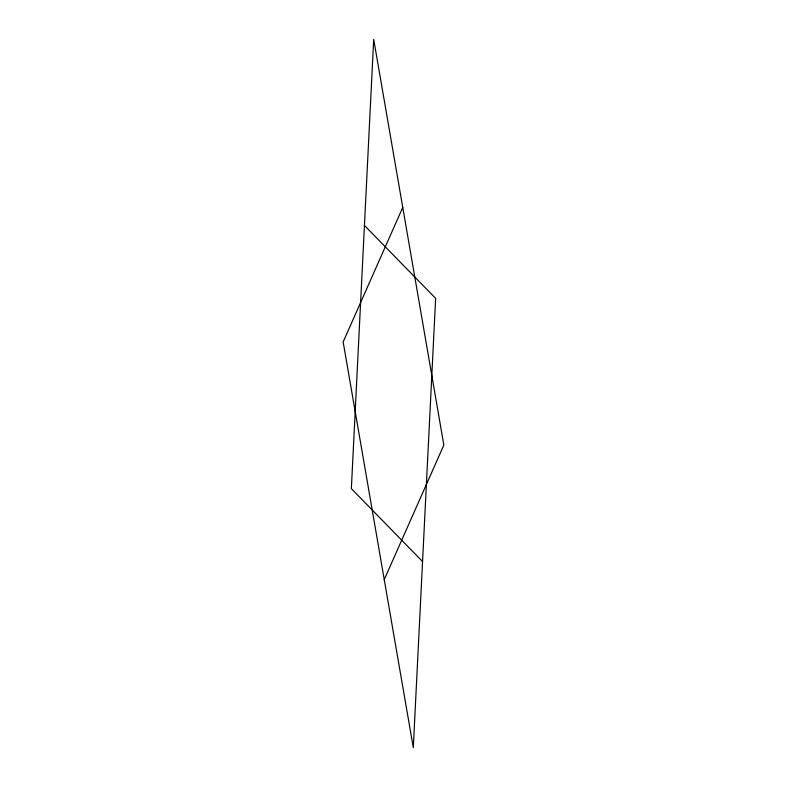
<?xml version="1.0" encoding="UTF-8"?>
<svg xmlns="http://www.w3.org/2000/svg" width="787" height="787" viewBox="0 0 787 787"><rect width="100%" height="100%" fill="white"/><g stroke="black" fill="none" stroke-linecap="round" stroke-linejoin="round"><path stroke-width="1.18" d="M402.757 207.394L343.152 341.952L413.303 747.65L435.644 298.362L364.44 225.456M384.243 579.606L443.848 445.048L373.697 39.35L351.356 488.638L422.56 561.544"/></g></svg>
